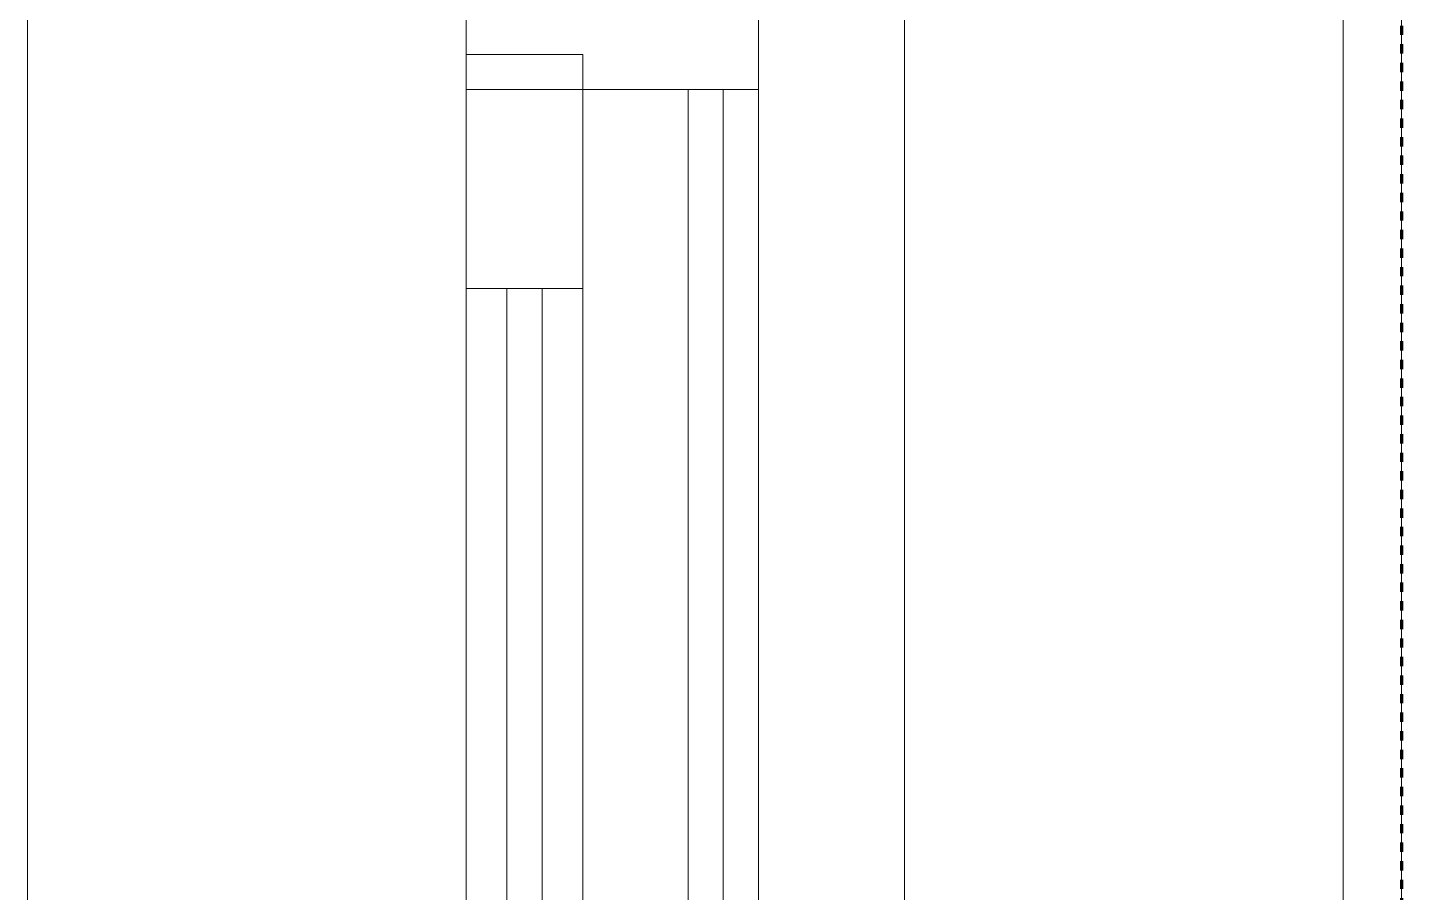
# Model space of a CAD drawing. Header units: millimetres. Extents: x -5300 to 98858, y -5196 to 93886.
# Drawn here: x -300 to 170, y 81115.4 to 81411.2 of the extents above; entities that cross this region are included whole.
import ezdxf

# ---------------------------------------------------------------- set-up
doc = ezdxf.new("R2010")
doc.units = ezdxf.units.MM
doc.linetypes.add('Штрих', pattern=[6.35, 3.175, -3.175])
doc.linetypes.add('Штрих_2_', pattern=[6.35, 3.175, -3.175])
for name, color, linetype, lineweight, true_color in [('_Разделитель помещений_', 4, 'Штрих', 70, 0x00ffff), ('Двери', 7, 'Continuous', 18, 0x7f7f7f), ('Перекрытия', 7, 'Continuous', 18, 0x7f7f7f), ('Стены', 7, 'Continuous', 18, 0x7f7f7f)]:
    doc.layers.add(name, color=color, linetype=linetype, lineweight=lineweight, true_color=true_color)

# ---------------------------------------------------------------- blocks, each defined once
blk = doc.blocks.new('ПЕР-003 - ПЕР-003-240210-Подвал')
at = {"layer": 'Перекрытия', "color": 254, "true_color": 0xd4d4d4}
for p, q in [((-150, 89650), (-150, 36650)), ((-150, 36650), (-150, 89650))]:
    blk.add_line(p, q, dxfattribs=at)
blk = doc.blocks.new('СТН-01 - СТН-01 2-240565-Подвал')
at = {"layer": 'Стены', "color": 254, "true_color": 0xd4d4d4}
blk.add_line((0, 0), (0, 89500), dxfattribs=at)
blk = doc.blocks.new('СТН-01 - СТН-01-240558-Подвал')
at = {"layer": 'Стены', "color": 254, "true_color": 0xd4d4d4}
for p, q in [((-300, 89800), (-300, 79600)), ((-300, 79600), (-300, 89800)), ((-150, 89800), (-150, 79600)), ((-150, 79600), (-150, 89800)), ((-150, 83250), (-150, 78750)), ((-150, 78750), (-150, 83250)), ((150, 83250), (150, 78750)), ((150, 78750), (150, 83250)), ((150, 82500), (150, 46570)), ((150, 46570), (150, 82500)), ((170, 82500), (170, 46570)), ((170, 46570), (170, 82500)), ((-150, 79850), (-150, 81550)), ((-150, 81550), (-150, 79850)), ((150, 79850), (150, 81550)), ((150, 81550), (150, 79850)), ((150, 79850), (150, 81550)), ((150, 81550), (150, 79850)), ((170, 79850), (170, 81550)), ((170, 81550), (170, 79850)), ((-300, 79900), (-300, 81500)), ((-300, 81500), (-300, 79900)), ((-150, 79900), (-150, 81500)), ((-150, 81500), (-150, 79900))]:
    blk.add_line(p, q, dxfattribs=at)
blk = doc.blocks.new('СТН-01 - СТН-01-240562-Подвал')
for name in ['СТН-01 - СТН-01-240558-Подвал', 'СТН-01 - СТН-01 2-240565-Подвал']:
    blk.add_blockref(name, (0, 0))
blk = doc.blocks.new('Дн-9 22110 - Дн-9-240606-Подвал')
at = {"layer": 'Двери', "color": 254, "true_color": 0xd4d4d4}
for p, q in [((-150, 81402), (-150, 81550)), ((-150, 81550), (-150, 81390)), ((-150, 81550), (-150, 81402)), ((-50, 81550), (-50, 81390)), ((-50, 81390), (-50, 81550)), ((-50, 81390), (-50, 81550)), ((-110, 81402), (-150, 81402)), ((-150, 81402), (-150, 81390)), ((-150, 81402), (-150, 81402)), ((-150, 81390), (-150, 81402)), ((-150, 81402), (-110, 81402)), ((-150, 81402), (-110, 81402)), ((-110, 81402), (-150, 81402)), ((-150, 81402), (-150, 81402)), ((-150, 81402), (-110, 81402)), ((-150, 81322), (-150, 81402)), ((-150, 81402), (-110, 81402)), ((-110, 81402), (-150, 81402)), ((-150, 81402), (-150, 81402)), ((-150, 81402), (-150, 81322)), ((-150, 81322), (-150, 81402)), ((-150, 81402), (-150, 81402)), ((-110, 81402), (-150, 81402)), ((-150, 81402), (-150, 81322)), ((-150, 81402), (-110, 81402)), ((-150, 80898), (-150, 81402)), ((-150, 81402), (-110, 81402)), ((-110, 81402), (-150, 81402)), ((-150, 81402), (-150, 81402)), ((-150, 81402), (-150, 80898)), ((-150, 81322), (-150, 81402)), ((-150, 81402), (-150, 81402)), ((-110, 81402), (-150, 81402)), ((-150, 81402), (-150, 81322)), ((-150, 81402), (-110, 81402)), ((-110, 81402), (-150, 81402)), ((-150, 81402), (-150, 81402)), ((-110, 81402), (-150, 81402)), ((-150, 81402), (-150, 80898)), ((-150, 81402), (-110, 81402)), ((-150, 81322), (-150, 81402)), ((-150, 81402), (-150, 81402)), ((-150, 81402), (-150, 81322)), ((-150, 80898), (-150, 81402)), ((-110, 81390), (-110, 81402)), ((-110, 81402), (-110, 81402)), ((-110, 81402), (-110, 81390)), ((-110, 81390), (-110, 81402)), ((-110, 81402), (-110, 81390)), ((-110, 81402), (-110, 81402)), ((-110, 81402), (-110, 81322)), ((-110, 81402), (-110, 81402)), ((-110, 81402), (-110, 81402)), ((-110, 81402), (-110, 81322)), ((-110, 81322), (-110, 81402)), ((-110, 81322), (-110, 81402)), ((-110, 81402), (-110, 80898)), ((-110, 81402), (-110, 81402)), ((-110, 81402), (-110, 81402)), ((-110, 81402), (-110, 81322)), ((-110, 80898), (-110, 81402)), ((-110, 81322), (-110, 81402)), ((-110, 81402), (-110, 81402)), ((-110, 80898), (-110, 81402)), ((-110, 81402), (-110, 80898)), ((-110, 81322), (-110, 81402)), ((-110, 81402), (-110, 81402)), ((-110, 81402), (-110, 81322)), ((-50, 81390), (-150, 81390)), ((-150, 81390), (-150, 81390)), ((-150, 81390), (-110, 81390)), ((-150, 81390), (-150, 81390)), ((-150, 81390), (-50, 81390)), ((-150, 81390), (-50, 81390)), ((-150, 81390), (-150, 81390)), ((-150, 81390), (-150, 81390)), ((-110, 81390), (-150, 81390)), ((-150, 81390), (-150, 80010)), ((-50, 81390), (-150, 81390)), ((-150, 80010), (-150, 81390)), ((-150, 81390), (-150, 81390)), ((-150, 81390), (-150, 80010)), ((-150, 80010), (-150, 81390)), ((-150, 81390), (-110, 81390)), ((-110, 81390), (-150, 81390)), ((-150, 81390), (-150, 81390)), ((-150, 81390), (-50, 81390)), ((-110, 81390), (-110, 81390)), ((-110, 81390), (-50, 81390)), ((-110, 81390), (-110, 81390)), ((-50, 81390), (-110, 81390)), ((-110, 80010), (-110, 81390)), ((-110, 81390), (-110, 81390)), ((-110, 81390), (-110, 80010)), ((-110, 81390), (-50, 81390)), ((-110, 80010), (-110, 81390)), ((-110, 81390), (-110, 80010)), ((-50, 81390), (-110, 81390)), ((-110, 81390), (-110, 81390)), ((-74, 81390), (-74, 80010)), ((-74, 81390), (-74, 80010)), ((-74, 81390), (-74, 81390)), ((-62, 81390), (-62, 81390)), ((-62, 80010), (-62, 81390)), ((-62, 80010), (-62, 81390)), ((-50, 81390), (-50, 81390)), ((-50, 81390), (-50, 81390)), ((-50, 81390), (-50, 81390)), ((-50, 81390), (-50, 81390)), ((-50, 81390), (-50, 81390)), ((-50, 81390), (-50, 81390)), ((-50, 81390), (-50, 80010)), ((-50, 81390), (-50, 81390)), ((-50, 81390), (-50, 80010)), ((-50, 80010), (-50, 81390)), ((-50, 80010), (-50, 81390)), ((-50, 81390), (-50, 81390)), ((-110, 81322), (-150, 81322)), ((-150, 81322), (-110, 81322)), ((-110, 81322), (-150, 81322)), ((-150, 81322), (-150, 81322)), ((-150, 81322), (-150, 81322)), ((-150, 81322), (-150, 81322)), ((-150, 81322), (-150, 81322)), ((-150, 81322), (-110, 81322)), ((-150, 81322), (-110, 81322)), ((-110, 81322), (-150, 81322)), ((-150, 81322), (-150, 81322)), ((-150, 81322), (-110, 81322)), ((-110, 81322), (-150, 81322)), ((-150, 81322), (-150, 81322)), ((-150, 80978), (-150, 81322)), ((-150, 81322), (-110, 81322)), ((-110, 81322), (-150, 81322)), ((-150, 81322), (-150, 80978)), ((-150, 81322), (-110, 81322)), ((-150, 80978), (-150, 81322)), ((-110, 81322), (-150, 81322)), ((-150, 81322), (-150, 80978)), ((-150, 80978), (-150, 81322)), ((-150, 81322), (-150, 81322)), ((-150, 81322), (-150, 80978)), ((-150, 81322), (-110, 81322)), ((-110, 81322), (-150, 81322)), ((-150, 81322), (-150, 81322)), ((-110, 81322), (-150, 81322)), ((-150, 81322), (-150, 80978)), ((-150, 81322), (-110, 81322)), ((-150, 80978), (-150, 81322)), ((-136, 81322), (-124, 81322)), ((-136, 80978), (-136, 81322)), ((-136, 81322), (-124, 81322)), ((-124, 81322), (-136, 81322)), ((-136, 81322), (-136, 81322)), ((-136, 81322), (-136, 80978)), ((-136, 80978), (-136, 81322)), ((-136, 81322), (-136, 81322)), ((-124, 81322), (-136, 81322)), ((-136, 81322), (-136, 80978)), ((-136, 81322), (-124, 81322)), ((-136, 80978), (-136, 81322)), ((-136, 81322), (-124, 81322)), ((-124, 81322), (-136, 81322)), ((-136, 81322), (-136, 81322)), ((-136, 81322), (-136, 80978)), ((-136, 80978), (-136, 81322)), ((-136, 81322), (-136, 81322)), ((-124, 81322), (-136, 81322)), ((-136, 81322), (-136, 80978)), ((-124, 81322), (-124, 80978)), ((-124, 81322), (-124, 81322)), ((-124, 81322), (-124, 81322)), ((-124, 81322), (-124, 80978)), ((-124, 80978), (-124, 81322)), ((-124, 80978), (-124, 81322)), ((-124, 81322), (-124, 80978)), ((-124, 81322), (-124, 81322)), ((-124, 81322), (-124, 81322)), ((-124, 81322), (-124, 80978)), ((-124, 80978), (-124, 81322)), ((-124, 80978), (-124, 81322)), ((-110, 81322), (-110, 81322)), ((-110, 81322), (-110, 81322)), ((-110, 81322), (-110, 81322)), ((-110, 81322), (-110, 81322)), ((-110, 81322), (-110, 81322)), ((-110, 81322), (-110, 81322)), ((-110, 81322), (-110, 80978)), ((-110, 80978), (-110, 81322)), ((-110, 81322), (-110, 80978)), ((-110, 80978), (-110, 81322)), ((-110, 81322), (-110, 81322)), ((-110, 81322), (-110, 80978)), ((-110, 80978), (-110, 81322)), ((-110, 81322), (-110, 81322)), ((-110, 80978), (-110, 81322)), ((-110, 81322), (-110, 80978))]:
    blk.add_line(p, q, dxfattribs=at)
blk = doc.blocks.new('Дн-9 22110 - Дн-9 22110-240610-Подвал')
blk.add_blockref('Дн-9 22110 - Дн-9-240606-Подвал', (0, 0))

msp = doc.modelspace()

# ---------------------------------------------------------------- linework, layer by layer
at = {"layer": '_Разделитель помещений_', "color": 131, "linetype": 'Штрих_2_', "true_color": 0xaaffff}
msp.add_line((170, 82485), (170, 46585), dxfattribs=at)
at = {"layer": 'Перекрытия', "color": 254, "true_color": 0xd4d4d4}
for p, q in [((-150, 36650), (-150, 89650)), ((-150, 89650), (-150, 36650)), ((-300, 81800), (-300, 79600)), ((-300, 79600), (-300, 81800))]:
    msp.add_line(p, q, dxfattribs=at)

# ---------------------------------------------------------------- block references
at = {"layer": 'Двери', "color": 254, "true_color": 0xd4d4d4}
msp.add_blockref('Дн-9 22110 - Дн-9 22110-240610-Подвал', (0, 0), dxfattribs=at)
at = {"layer": 'Перекрытия', "color": 254, "true_color": 0xd4d4d4}
msp.add_blockref('ПЕР-003 - ПЕР-003-240210-Подвал', (0, 0), dxfattribs=at)
at = {"layer": 'Стены', "color": 254, "true_color": 0xd4d4d4}
msp.add_blockref('СТН-01 - СТН-01-240562-Подвал', (0, 0), dxfattribs=at)

doc.saveas('drawing.dxf')
